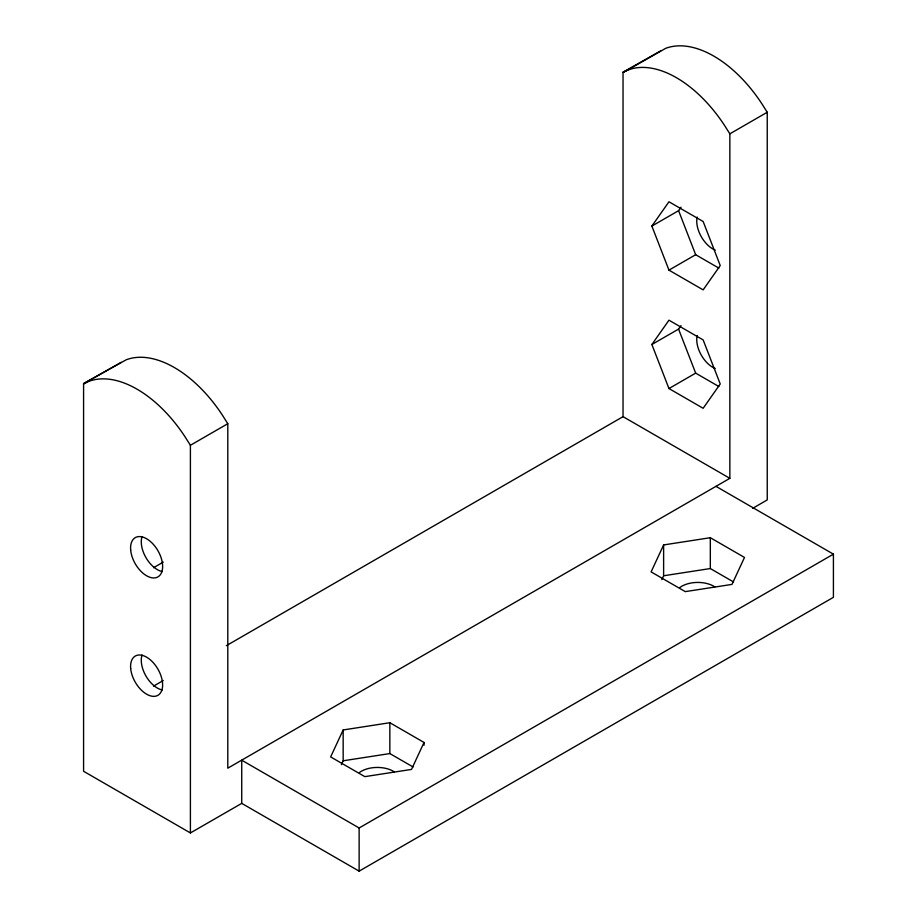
<?xml version="1.0" encoding="UTF-8"?>
<svg xmlns="http://www.w3.org/2000/svg" width="917" height="917" viewBox="0 0 917 917"><rect width="100%" height="100%" fill="white"/><g stroke="black" fill="none" stroke-linecap="round" stroke-linejoin="round"><path stroke-width="1.38" d="M343.164 729.955L330.647 756.915L364.828 776.642L411.527 769.42L424.032 742.461L389.851 722.722L343.164 729.955L343.164 760.789L341.376 764.64M663.621 544.939L651.104 571.899L685.297 591.625L731.984 584.404L744.501 557.444L710.32 537.706L663.621 544.939L663.621 575.773L661.833 579.624M651.872 226.086L668.963 201.774L703.144 221.501L720.235 265.552L703.144 289.875L668.963 270.137L651.872 226.086L678.58 210.669L681.022 207.196M651.872 344.494L668.963 320.182L703.144 339.92L720.235 383.971L703.144 408.283L668.963 388.544L651.872 344.494L678.58 329.077L681.022 325.604M716.017 486.377L833.415 554.155L833.415 597.322L359.132 871.15L241.733 803.372L190.404 832.945L83.585 771.277L83.585 383.604L126.237 359.773A106.831 61.68 60 0 1 222.533 415.378L227.794 423.7L227.794 768.182L729.852 478.33L729.852 133.836L724.59 125.514A106.831 61.68 60 0 0 628.294 69.921L623.033 72.168L623.033 416.662L226.35 645.683M752.605 508.385L767.242 499.914L767.242 112.252L761.97 103.93A106.831 61.68 60 0 0 665.685 48.337L623.411 72.386M83.585 383.604L121.25 362.307M623.033 72.168L660.698 50.859M190.404 832.945L190.404 445.284L227.794 423.7M729.852 133.836L767.242 112.252M153.552 567.703L163.26 562.098M668.963 270.137L695.671 254.72L718.859 268.108M153.552 686.122L163.26 680.506M668.963 388.544L695.671 373.127L718.859 386.527M241.733 803.372L241.733 760.204L359.132 827.982L833.415 554.155M83.974 383.833L88.846 381.369A106.831 61.68 60 0 1 185.142 436.962L190.404 445.284M663.621 575.773L710.32 568.551L733.508 581.94M343.164 760.789L389.851 753.568L413.051 766.956M623.033 416.662L729.852 478.33M678.58 210.669L695.671 254.72M678.58 329.077L695.671 373.127M710.32 537.706L710.32 568.551M424.032 742.461L424.032 745.269M389.851 722.722L389.851 753.568M359.132 827.982L359.132 871.15M162.24 689.962A22.661 13.079 60 0 1 145.963 676.047A22.661 13.079 60 0 1 142.055 654.99M679.898 587.488A22.661 13.079 0 0 1 714.802 586.857M359.441 772.504A22.661 13.079 0 0 1 394.344 771.873M715.26 250.123A22.661 13.079 60 0 1 697.184 217.077M162.24 571.555A22.661 13.079 60 0 1 145.963 557.639A22.661 13.079 60 0 1 142.055 536.583M715.26 368.542A22.661 13.079 60 0 1 697.184 335.496M130.672 668.413A22.661 13.079 60 0 0 156.028 696.083A22.661 13.079 60 0 0 153.128 662.544A22.661 13.079 60 0 0 130.672 668.413M130.672 550.005A22.661 13.079 60 0 0 156.028 577.676A22.661 13.079 60 0 0 153.128 544.125A22.661 13.079 60 0 0 130.672 550.005"/></g></svg>
